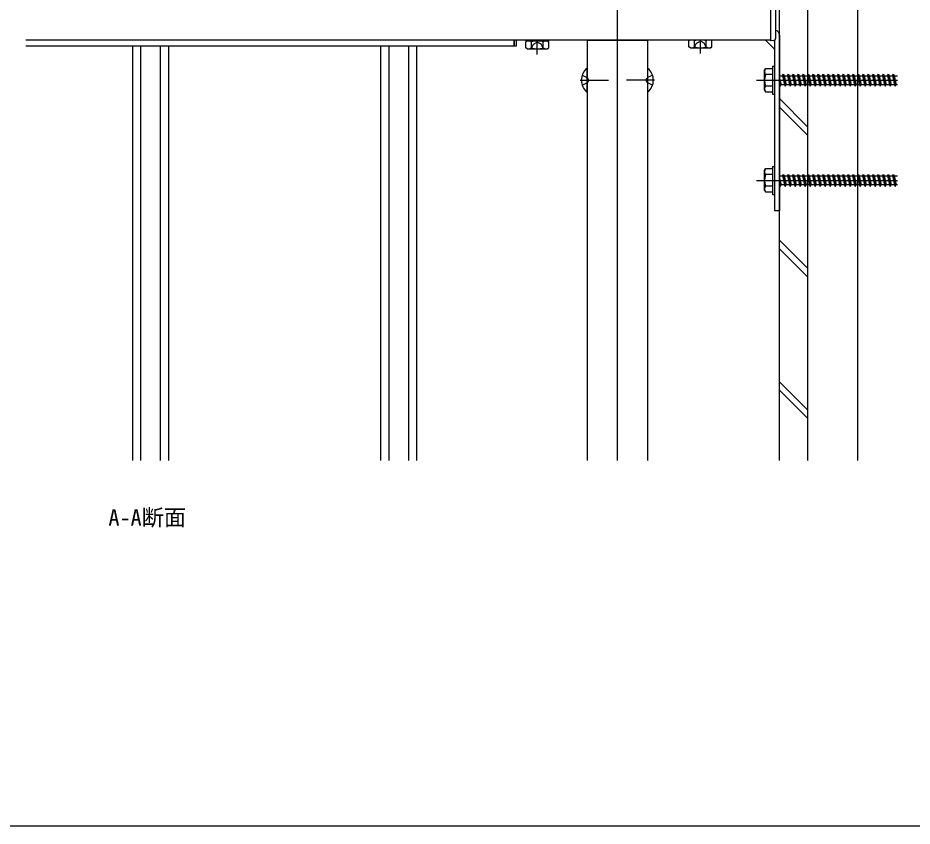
# Model space of a CAD drawing. Units: millimetres, scale not verified. Extents: x -693 to 693, y -1120 to 1121.
# Drawn here: x -30.1 to 416.5, y -1120 to -716.3 of the extents above; entities that cross this region are included whole.
import ezdxf
from ezdxf.enums import TextEntityAlignment as Align

# ---------------------------------------------------------------- set-up
doc = ezdxf.new("R2010")
doc.units = ezdxf.units.MM
doc.header["$LTSCALE"] = 6
for name, color, linetype in [('0-1_USER1', 3, 'Continuous'), ('0-3_YKK_12', 2, 'Continuous'), ('0-4_YKK_13', 4, 'Continuous'), ('0-7_YKK_ZWAK', 7, 'Continuous'), ('0-8_YSS_K', 3, 'Continuous')]:
    doc.layers.add(name, color=color, linetype=linetype)
doc.styles.add('ＭＳ ゴシック', font='')
doc.styles.get('ＭＳ ゴシック').set_extended_font_data('MS Gothic')

msp = doc.modelspace()

# ---------------------------------------------------------------- linework, layer by layer
at = {"layer": '0-3_YKK_12'}
for p, q in [((269.276, -937.448), (269.276, -703.072)), ((345.776, -727.448), (-26.144, -727.448)), ((217.776, -727.448), (217.776, -730.448)), ((229.276, -734.57), (229.276, -727.448)), ((254.276, -727.448), (254.276, -937.448)), ((254.276, -727.448), (284.276, -727.448)), ((284.276, -727.448), (284.276, -937.448)), ((310.776, -734.07), (310.776, -727.448)), ((217.776, -730.448), (-26.144, -730.448)), ((27.026, -730.448), (27.026, -937.448)), ((31.084, -730.448), (31.084, -937.448)), ((40.969, -730.448), (40.969, -937.448)), ((45.026, -730.448), (45.026, -937.448)), ((151.026, -730.448), (151.026, -937.448)), ((155.084, -730.448), (155.084, -937.448)), ((164.969, -730.448), (164.969, -937.448)), ((169.026, -730.448), (169.026, -937.448)), ((250.776, -747.448), (264.776, -747.448)), ((287.776, -747.448), (273.777, -747.448))]:
    msp.add_line(p, q, dxfattribs=at)
at = {"layer": '0-4_YKK_13'}
for p, q in [((345.776, -694.114), (345.776, -726.248)), ((348.276, -695.248), (348.276, -726.248)), ((224.276, -727.749), (223.503, -728.195)), ((223.526, -727.448), (223.526, -727.749)), ((223.526, -727.749), (235.026, -727.749)), ((224.276, -727.749), (234.276, -727.749)), ((234.276, -727.749), (235.05, -728.195)), ((235.026, -727.749), (235.026, -727.448)), ((305.431, -727.448), (305.003, -727.695)), ((305.003, -730.802), (305.003, -727.695)), ((307.89, -730.802), (307.89, -727.695)), ((313.663, -730.802), (313.663, -727.695)), ((316.122, -727.448), (316.55, -727.695)), ((316.55, -730.802), (316.55, -727.695)), ((343.276, -727.448), (347.776, -731.948)), ((345.776, -726.248), (345.776, -727.748)), ((347.338, -727.653), (345.776, -727.748)), ((347.776, -727.521), (347.776, -812.448)), ((348.276, -726.248), (348.276, -726.655)), ((350.276, -724.948), (350.276, -812.448)), ((223.503, -731.302), (223.503, -728.195)), ((224.276, -731.749), (223.503, -731.302)), ((224.276, -731.749), (234.276, -731.749)), ((226.39, -731.302), (226.39, -728.195)), ((232.163, -731.302), (232.163, -728.195)), ((234.276, -731.749), (235.05, -731.302)), ((235.05, -731.302), (235.05, -728.195)), ((305.776, -731.249), (305.003, -730.802)), ((305.776, -731.249), (315.776, -731.249)), ((315.776, -731.249), (316.55, -730.802)), ((346.776, -740.448), (346.776, -754.448)), ((346.776, -740.448), (347.776, -740.448)), ((347.776, -740.448), (347.776, -754.448)), ((251.694, -744.948), (254.411, -746.303)), ((254.029, -741.548), (254.276, -741.548)), ((254.029, -741.548), (254.029, -753.348)), ((254.276, -753.348), (254.276, -741.548)), ((286.859, -744.948), (284.142, -746.303)), ((284.276, -741.548), (284.276, -753.348)), ((284.524, -741.548), (284.276, -741.548)), ((284.524, -753.348), (284.524, -741.548)), ((342.776, -742.448), (343.209, -741.698)), ((342.776, -752.448), (342.776, -742.448)), ((346.776, -741.698), (343.207, -741.698)), ((346.776, -744.562), (343.223, -744.562)), ((346.776, -741.698), (346.776, -753.198)), ((350.276, -745.198), (351.776, -745.198)), ((352.276, -744.448), (353.026, -750.448)), ((352.526, -745.198), (354.276, -745.198)), ((352.526, -745.198), (353.526, -749.698)), ((354.776, -744.448), (355.526, -750.448)), ((355.026, -745.198), (356.026, -749.698)), ((355.026, -745.198), (356.776, -745.198)), ((356.776, -745.198), (357.276, -744.448)), ((356.776, -745.198), (357.776, -749.698)), ((357.276, -744.448), (358.026, -750.448)), ((357.276, -744.448), (357.526, -745.198)), ((357.526, -745.198), (358.526, -749.698)), ((357.526, -745.198), (359.276, -745.198)), ((359.776, -744.448), (360.526, -750.448)), ((360.026, -745.198), (361.776, -745.198)), ((360.026, -745.198), (361.026, -749.698)), ((361.776, -745.198), (362.276, -744.448)), ((361.776, -745.198), (362.776, -749.698)), ((362.276, -744.448), (363.026, -750.448)), ((362.276, -744.448), (362.526, -745.198)), ((362.526, -745.198), (363.526, -749.698)), ((362.526, -745.198), (364.276, -745.198)), ((364.776, -744.448), (365.526, -750.448)), ((365.026, -745.198), (366.776, -745.198)), ((365.026, -745.198), (366.026, -749.698)), ((367.276, -744.448), (368.026, -750.448)), ((367.526, -745.198), (368.526, -749.698)), ((367.526, -745.198), (369.276, -745.198)), ((369.276, -745.198), (369.776, -744.448)), ((369.276, -745.198), (370.276, -749.698)), ((369.776, -744.448), (370.526, -750.448)), ((369.776, -744.448), (370.026, -745.198)), ((370.026, -745.198), (371.026, -749.698)), ((370.026, -745.198), (371.776, -745.198)), ((372.276, -744.448), (373.026, -750.448)), ((372.526, -745.198), (374.276, -745.198)), ((372.526, -745.198), (373.526, -749.698)), ((374.776, -744.448), (375.526, -750.448)), ((375.026, -745.198), (376.776, -745.198)), ((375.026, -745.198), (376.026, -749.698)), ((377.276, -744.448), (378.026, -750.448)), ((377.526, -745.198), (379.276, -745.198)), ((377.526, -745.198), (378.526, -749.698)), ((379.776, -744.448), (380.526, -750.448)), ((380.026, -745.198), (381.776, -745.198)), ((380.026, -745.198), (381.026, -749.698)), ((382.276, -744.448), (383.026, -750.448)), ((382.526, -745.198), (384.276, -745.198)), ((382.526, -745.198), (383.526, -749.698)), ((384.776, -744.448), (385.526, -750.448)), ((385.026, -745.198), (386.776, -745.198)), ((385.026, -745.198), (386.026, -749.698)), ((387.276, -744.448), (388.026, -750.448)), ((387.526, -745.198), (388.526, -749.698)), ((387.526, -745.198), (389.276, -745.198)), ((389.276, -745.198), (389.776, -744.448)), ((389.276, -745.198), (390.276, -749.698)), ((389.776, -744.448), (390.526, -750.448)), ((389.776, -744.448), (390.026, -745.198)), ((390.026, -745.198), (391.026, -749.698)), ((390.026, -745.198), (391.776, -745.198)), ((392.276, -744.448), (393.026, -750.448)), ((392.526, -745.198), (394.276, -745.198)), ((392.526, -745.198), (393.526, -749.698)), ((394.776, -744.448), (395.526, -750.448)), ((395.026, -745.198), (396.776, -745.198)), ((395.026, -745.198), (396.026, -749.698)), ((397.276, -744.448), (398.026, -750.448)), ((397.526, -745.198), (399.276, -745.198)), ((397.526, -745.198), (398.526, -749.698)), ((399.776, -744.448), (400.526, -750.448)), ((400.026, -745.198), (401.026, -749.698)), ((400.026, -745.198), (401.776, -745.198)), ((402.276, -744.448), (403.026, -750.448)), ((402.526, -745.198), (404.276, -745.198)), ((402.526, -745.198), (403.526, -749.698)), ((404.776, -744.448), (405.526, -750.448)), ((405.026, -745.198), (406.026, -749.698)), ((405.026, -745.198), (406.776, -745.198)), ((407.276, -744.448), (408.026, -750.448)), ((407.526, -745.198), (409.276, -745.198)), ((407.526, -745.198), (408.526, -749.698)), ((251.694, -749.948), (254.411, -748.593)), ((255.02, -747.448), (254.411, -746.303)), ((255.02, -747.448), (254.411, -748.593)), ((283.533, -747.448), (284.142, -746.303)), ((283.533, -747.448), (284.142, -748.593)), ((286.859, -749.948), (284.142, -748.593)), ((338.776, -747.448), (409.276, -747.448)), ((346.776, -750.335), (343.223, -750.335)), ((350.276, -746.323), (351.026, -749.698)), ((350.276, -748.448), (350.526, -750.448)), ((350.276, -749.698), (350.526, -750.448)), ((350.526, -750.448), (351.026, -749.698)), ((352.776, -749.698), (351.026, -749.698)), ((355.276, -749.698), (353.526, -749.698)), ((357.776, -749.698), (356.026, -749.698)), ((357.776, -749.698), (358.026, -750.448)), ((358.026, -750.448), (358.526, -749.698)), ((360.276, -749.698), (358.526, -749.698)), ((362.776, -749.698), (361.026, -749.698)), ((362.776, -749.698), (363.026, -750.448)), ((363.026, -750.448), (363.526, -749.698)), ((365.276, -749.698), (363.526, -749.698)), ((367.776, -749.698), (366.026, -749.698)), ((370.276, -749.698), (368.526, -749.698)), ((370.276, -749.698), (370.526, -750.448)), ((370.526, -750.448), (371.026, -749.698)), ((372.776, -749.698), (371.026, -749.698)), ((375.276, -749.698), (373.526, -749.698)), ((377.776, -749.698), (376.026, -749.698)), ((380.276, -749.698), (378.526, -749.698)), ((382.776, -749.698), (381.026, -749.698)), ((385.276, -749.698), (383.526, -749.698)), ((387.776, -749.698), (386.026, -749.698)), ((390.276, -749.698), (388.526, -749.698)), ((390.276, -749.698), (390.526, -750.448)), ((390.526, -750.448), (391.026, -749.698)), ((392.776, -749.698), (391.026, -749.698)), ((395.276, -749.698), (393.526, -749.698)), ((397.776, -749.698), (396.026, -749.698)), ((400.276, -749.698), (398.526, -749.698)), ((402.776, -749.698), (401.026, -749.698)), ((405.276, -749.698), (403.526, -749.698)), ((407.776, -749.698), (406.026, -749.698)), ((409.276, -749.698), (408.526, -749.698)), ((254.029, -753.348), (254.276, -753.348)), ((284.524, -753.348), (284.276, -753.348)), ((342.776, -752.448), (343.209, -753.198)), ((343.207, -753.198), (346.776, -753.198)), ((346.776, -754.448), (347.776, -754.448)), ((346.776, -790.448), (346.776, -804.448)), ((346.776, -790.448), (347.776, -790.448)), ((347.776, -790.448), (347.776, -804.448)), ((342.776, -792.448), (343.209, -791.698)), ((342.776, -802.448), (342.776, -792.448)), ((346.776, -791.698), (343.207, -791.698)), ((346.776, -794.562), (343.223, -794.562)), ((346.776, -791.698), (346.776, -803.198)), ((352.276, -794.448), (353.026, -800.448)), ((354.776, -794.448), (355.526, -800.448)), ((356.776, -795.198), (357.276, -794.448)), ((357.276, -794.448), (358.026, -800.448)), ((357.276, -794.448), (357.526, -795.198)), ((359.776, -794.448), (360.526, -800.448)), ((361.776, -795.198), (362.276, -794.448)), ((362.276, -794.448), (363.026, -800.448)), ((362.276, -794.448), (362.526, -795.198)), ((364.776, -794.448), (365.526, -800.448)), ((367.276, -794.448), (368.026, -800.448)), ((369.276, -795.198), (369.776, -794.448)), ((369.776, -794.448), (370.526, -800.448)), ((369.776, -794.448), (370.026, -795.198)), ((372.276, -794.448), (373.026, -800.448)), ((374.776, -794.448), (375.526, -800.448)), ((377.276, -794.448), (378.026, -800.448)), ((379.776, -794.448), (380.526, -800.448)), ((382.276, -794.448), (383.026, -800.448)), ((384.776, -794.448), (385.526, -800.448)), ((387.276, -794.448), (388.026, -800.448)), ((389.276, -795.198), (389.776, -794.448)), ((389.776, -794.448), (390.526, -800.448)), ((389.776, -794.448), (390.026, -795.198)), ((392.276, -794.448), (393.026, -800.448)), ((394.776, -794.448), (395.526, -800.448)), ((397.276, -794.448), (398.026, -800.448)), ((399.776, -794.448), (400.526, -800.448)), ((402.276, -794.448), (403.026, -800.448)), ((404.776, -794.448), (405.526, -800.448)), ((407.276, -794.448), (408.026, -800.448)), ((338.776, -797.448), (409.276, -797.448)), ((350.276, -795.198), (351.776, -795.198)), ((350.276, -796.323), (351.026, -799.698)), ((350.276, -798.448), (350.526, -800.448)), ((352.526, -795.198), (354.276, -795.198)), ((352.526, -795.198), (353.526, -799.698)), ((355.026, -795.198), (356.026, -799.698)), ((355.026, -795.198), (356.776, -795.198)), ((356.776, -795.198), (357.776, -799.698)), ((357.526, -795.198), (358.526, -799.698)), ((357.526, -795.198), (359.276, -795.198)), ((360.026, -795.198), (361.776, -795.198)), ((360.026, -795.198), (361.026, -799.698)), ((361.776, -795.198), (362.776, -799.698)), ((362.526, -795.198), (363.526, -799.698)), ((362.526, -795.198), (364.276, -795.198)), ((365.026, -795.198), (366.776, -795.198)), ((365.026, -795.198), (366.026, -799.698)), ((367.526, -795.198), (368.526, -799.698)), ((367.526, -795.198), (369.276, -795.198)), ((369.276, -795.198), (370.276, -799.698)), ((370.026, -795.198), (371.026, -799.698)), ((370.026, -795.198), (371.776, -795.198)), ((372.526, -795.198), (374.276, -795.198)), ((372.526, -795.198), (373.526, -799.698)), ((375.026, -795.198), (376.776, -795.198)), ((375.026, -795.198), (376.026, -799.698)), ((377.526, -795.198), (379.276, -795.198)), ((377.526, -795.198), (378.526, -799.698)), ((380.026, -795.198), (381.776, -795.198)), ((380.026, -795.198), (381.026, -799.698)), ((382.526, -795.198), (384.276, -795.198)), ((382.526, -795.198), (383.526, -799.698)), ((385.026, -795.198), (386.776, -795.198)), ((385.026, -795.198), (386.026, -799.698)), ((387.526, -795.198), (388.526, -799.698)), ((387.526, -795.198), (389.276, -795.198)), ((389.276, -795.198), (390.276, -799.698)), ((390.026, -795.198), (391.026, -799.698)), ((390.026, -795.198), (391.776, -795.198)), ((392.526, -795.198), (394.276, -795.198)), ((392.526, -795.198), (393.526, -799.698)), ((395.026, -795.198), (396.776, -795.198)), ((395.026, -795.198), (396.026, -799.698)), ((397.526, -795.198), (399.276, -795.198)), ((397.526, -795.198), (398.526, -799.698)), ((400.026, -795.198), (401.026, -799.698)), ((400.026, -795.198), (401.776, -795.198)), ((402.526, -795.198), (404.276, -795.198)), ((402.526, -795.198), (403.526, -799.698)), ((405.026, -795.198), (406.026, -799.698)), ((405.026, -795.198), (406.776, -795.198)), ((407.526, -795.198), (409.276, -795.198)), ((407.526, -795.198), (408.526, -799.698)), ((342.776, -802.448), (343.209, -803.198)), ((343.207, -803.198), (346.776, -803.198)), ((346.776, -800.335), (343.223, -800.335)), ((350.276, -799.698), (350.526, -800.448)), ((350.526, -800.448), (351.026, -799.698)), ((352.776, -799.698), (351.026, -799.698)), ((355.276, -799.698), (353.526, -799.698)), ((357.776, -799.698), (356.026, -799.698)), ((357.776, -799.698), (358.026, -800.448)), ((358.026, -800.448), (358.526, -799.698)), ((360.276, -799.698), (358.526, -799.698)), ((362.776, -799.698), (361.026, -799.698)), ((362.776, -799.698), (363.026, -800.448)), ((363.026, -800.448), (363.526, -799.698)), ((365.276, -799.698), (363.526, -799.698)), ((367.776, -799.698), (366.026, -799.698)), ((370.276, -799.698), (368.526, -799.698)), ((370.276, -799.698), (370.526, -800.448)), ((370.526, -800.448), (371.026, -799.698)), ((372.776, -799.698), (371.026, -799.698)), ((375.276, -799.698), (373.526, -799.698)), ((377.776, -799.698), (376.026, -799.698)), ((380.276, -799.698), (378.526, -799.698)), ((382.776, -799.698), (381.026, -799.698)), ((385.276, -799.698), (383.526, -799.698)), ((387.776, -799.698), (386.026, -799.698)), ((390.276, -799.698), (388.526, -799.698)), ((390.276, -799.698), (390.526, -800.448)), ((390.526, -800.448), (391.026, -799.698)), ((392.776, -799.698), (391.026, -799.698)), ((395.276, -799.698), (393.526, -799.698)), ((397.776, -799.698), (396.026, -799.698)), ((400.276, -799.698), (398.526, -799.698)), ((402.776, -799.698), (401.026, -799.698)), ((405.276, -799.698), (403.526, -799.698)), ((407.776, -799.698), (406.026, -799.698)), ((409.276, -799.698), (408.526, -799.698)), ((346.776, -804.448), (347.776, -804.448)), ((347.776, -812.448), (350.276, -812.448))]:
    msp.add_line(p, q, dxfattribs=at)
for points in [[(218.776, -727.448), (218.776, -730.448), (217.776, -730.448), (217.776, -727.448)], [(307.726, -731.251), (308.876, -728.894), (310.776, -727.883)], [(313.826, -731.251), (312.676, -728.894), (310.776, -727.883)], [(226.226, -731.751), (227.376, -729.394), (229.276, -728.383)], [(232.326, -731.751), (231.176, -729.394), (229.276, -728.383)], [(351.776, -745.198), (352.276, -744.448), (352.526, -745.198)], [(351.776, -745.198), (352.776, -749.698), (353.026, -750.448), (353.526, -749.698)], [(354.276, -745.198), (354.776, -744.448), (355.026, -745.198)], [(354.276, -745.198), (355.276, -749.698), (355.526, -750.448), (356.026, -749.698)], [(359.276, -745.198), (359.776, -744.448), (360.026, -745.198)], [(359.276, -745.198), (360.276, -749.698), (360.526, -750.448), (361.026, -749.698)], [(364.276, -745.198), (364.776, -744.448), (365.026, -745.198)], [(364.276, -745.198), (365.276, -749.698), (365.526, -750.448), (366.026, -749.698)], [(366.776, -745.198), (367.276, -744.448), (367.526, -745.198)], [(366.776, -745.198), (367.776, -749.698), (368.026, -750.448), (368.526, -749.698)], [(371.776, -745.198), (372.276, -744.448), (372.526, -745.198)], [(371.776, -745.198), (372.776, -749.698), (373.026, -750.448), (373.526, -749.698)], [(374.276, -745.198), (374.776, -744.448), (375.026, -745.198)], [(374.276, -745.198), (375.276, -749.698), (375.526, -750.448), (376.026, -749.698)], [(376.776, -745.198), (377.276, -744.448), (377.526, -745.198)], [(376.776, -745.198), (377.776, -749.698), (378.026, -750.448), (378.526, -749.698)], [(379.276, -745.198), (379.776, -744.448), (380.026, -745.198)], [(379.276, -745.198), (380.276, -749.698), (380.526, -750.448), (381.026, -749.698)], [(381.776, -745.198), (382.276, -744.448), (382.526, -745.198)], [(381.776, -745.198), (382.776, -749.698), (383.026, -750.448), (383.526, -749.698)], [(384.276, -745.198), (384.776, -744.448), (385.026, -745.198)], [(384.276, -745.198), (385.276, -749.698), (385.526, -750.448), (386.026, -749.698)], [(386.776, -745.198), (387.276, -744.448), (387.526, -745.198)], [(386.776, -745.198), (387.776, -749.698), (388.026, -750.448), (388.526, -749.698)], [(391.776, -745.198), (392.276, -744.448), (392.526, -745.198)], [(391.776, -745.198), (392.776, -749.698), (393.026, -750.448), (393.526, -749.698)], [(394.276, -745.198), (394.776, -744.448), (395.026, -745.198)], [(394.276, -745.198), (395.276, -749.698), (395.526, -750.448), (396.026, -749.698)], [(396.776, -745.198), (397.276, -744.448), (397.526, -745.198)], [(396.776, -745.198), (397.776, -749.698), (398.026, -750.448), (398.526, -749.698)], [(399.276, -745.198), (399.776, -744.448), (400.026, -745.198)], [(399.276, -745.198), (400.276, -749.698), (400.526, -750.448), (401.026, -749.698)], [(401.776, -745.198), (402.276, -744.448), (402.526, -745.198)], [(401.776, -745.198), (402.776, -749.698), (403.026, -750.448), (403.526, -749.698)], [(404.276, -745.198), (404.776, -744.448), (405.026, -745.198)], [(404.276, -745.198), (405.276, -749.698), (405.526, -750.448), (406.026, -749.698)], [(406.776, -745.198), (407.276, -744.448), (407.526, -745.198)], [(406.776, -745.198), (407.776, -749.698), (408.026, -750.448), (408.526, -749.698)], [(351.776, -795.198), (352.276, -794.448), (352.526, -795.198)], [(354.276, -795.198), (354.776, -794.448), (355.026, -795.198)], [(359.276, -795.198), (359.776, -794.448), (360.026, -795.198)], [(364.276, -795.198), (364.776, -794.448), (365.026, -795.198)], [(366.776, -795.198), (367.276, -794.448), (367.526, -795.198)], [(371.776, -795.198), (372.276, -794.448), (372.526, -795.198)], [(374.276, -795.198), (374.776, -794.448), (375.026, -795.198)], [(376.776, -795.198), (377.276, -794.448), (377.526, -795.198)], [(379.276, -795.198), (379.776, -794.448), (380.026, -795.198)], [(381.776, -795.198), (382.276, -794.448), (382.526, -795.198)], [(384.276, -795.198), (384.776, -794.448), (385.026, -795.198)], [(386.776, -795.198), (387.276, -794.448), (387.526, -795.198)], [(391.776, -795.198), (392.276, -794.448), (392.526, -795.198)], [(394.276, -795.198), (394.776, -794.448), (395.026, -795.198)], [(396.776, -795.198), (397.276, -794.448), (397.526, -795.198)], [(399.276, -795.198), (399.776, -794.448), (400.026, -795.198)], [(401.776, -795.198), (402.276, -794.448), (402.526, -795.198)], [(404.276, -795.198), (404.776, -794.448), (405.026, -795.198)], [(406.776, -795.198), (407.276, -794.448), (407.526, -795.198)], [(351.776, -795.198), (352.776, -799.698), (353.026, -800.448), (353.526, -799.698)], [(354.276, -795.198), (355.276, -799.698), (355.526, -800.448), (356.026, -799.698)], [(359.276, -795.198), (360.276, -799.698), (360.526, -800.448), (361.026, -799.698)], [(364.276, -795.198), (365.276, -799.698), (365.526, -800.448), (366.026, -799.698)], [(366.776, -795.198), (367.776, -799.698), (368.026, -800.448), (368.526, -799.698)], [(371.776, -795.198), (372.776, -799.698), (373.026, -800.448), (373.526, -799.698)], [(374.276, -795.198), (375.276, -799.698), (375.526, -800.448), (376.026, -799.698)], [(376.776, -795.198), (377.776, -799.698), (378.026, -800.448), (378.526, -799.698)], [(379.276, -795.198), (380.276, -799.698), (380.526, -800.448), (381.026, -799.698)], [(381.776, -795.198), (382.776, -799.698), (383.026, -800.448), (383.526, -799.698)], [(384.276, -795.198), (385.276, -799.698), (385.526, -800.448), (386.026, -799.698)], [(386.776, -795.198), (387.776, -799.698), (388.026, -800.448), (388.526, -799.698)], [(391.776, -795.198), (392.776, -799.698), (393.026, -800.448), (393.526, -799.698)], [(394.276, -795.198), (395.276, -799.698), (395.526, -800.448), (396.026, -799.698)], [(396.776, -795.198), (397.776, -799.698), (398.026, -800.448), (398.526, -799.698)], [(399.276, -795.198), (400.276, -799.698), (400.526, -800.448), (401.026, -799.698)], [(401.776, -795.198), (402.776, -799.698), (403.026, -800.448), (403.526, -799.698)], [(404.276, -795.198), (405.276, -799.698), (405.526, -800.448), (406.026, -799.698)], [(406.776, -795.198), (407.776, -799.698), (408.026, -800.448), (408.526, -799.698)]]:
    msp.add_lwpolyline(points, dxfattribs=at)
for centre, radius, start, end in [((347.776, -724.948), 2.5, 0, 78.46304), ((224.946, -730.305), 2.556, 55.61708, 124.38292), ((229.276, -737.303), 9.554, 72.41276, 107.58724), ((233.607, -730.305), 2.556, 55.61708, 124.38292), ((306.446, -729.805), 2.556, 112.78947, 124.38292), ((306.446, -729.805), 2.556, 55.61708, 67.21053), ((310.776, -736.803), 9.554, 101.72999, 107.58724), ((310.776, -736.803), 9.554, 72.41276, 78.27001), ((315.107, -729.805), 2.556, 112.79035, 124.38292), ((315.107, -729.805), 2.556, 55.61708, 67.20965), ((347.276, -726.655), 1, 273.5, 0), ((224.946, -729.193), 2.556, 235.61708, 304.38292), ((229.276, -722.195), 9.554, 252.41276, 287.58724), ((233.607, -729.193), 2.556, 235.61708, 304.38292), ((306.446, -728.693), 2.556, 235.61708, 304.38292), ((310.776, -721.695), 9.554, 252.41276, 287.58724), ((315.107, -728.693), 2.556, 235.61708, 304.38292), ((258.976, -747.448), 7.7, 129.98312, 230.01688), ((279.576, -747.448), 7.7, 309.98312, 50.01688), ((345.332, -743.118), 2.556, 146.25178, 214.38425), ((352.33, -747.448), 9.553, 162.41205, 197.58795), ((345.332, -751.779), 2.556, 145.61575, 213.74822), ((345.332, -793.118), 2.556, 146.25178, 214.38425), ((352.33, -797.448), 9.553, 162.41205, 197.58795), ((345.332, -801.779), 2.556, 145.61575, 213.74822)]:
    msp.add_arc(centre, radius, start, end, dxfattribs=at)
at = {"layer": '0-7_YKK_ZWAK'}
msp.add_lwpolyline([(693, -1120), (-693, -1120), (-693, 1064)], dxfattribs=at)
at = {"layer": '0-8_YSS_K'}
for p, q in [((350.276, -937.448), (350.276, -530.649)), ((364.276, -530.649), (364.276, -937.448)), ((389.276, -530.649), (389.276, -937.448)), ((350.276, -756.638), (364.276, -770.638)), ((350.276, -760.881), (364.276, -774.881)), ((350.276, -827.349), (364.276, -841.349)), ((350.276, -831.592), (364.276, -845.592)), ((350.276, -898.06), (364.276, -912.06)), ((350.276, -902.302), (364.276, -916.302))]:
    msp.add_line(p, q, dxfattribs=at)

# ---------------------------------------------------------------- texts
at = {"layer": '0-1_USER1', "style": 'ＭＳ ゴシック'}
msp.add_text('A-A断面', height=8.132, dxfattribs=at).set_placement((15.086, -972.358), align=Align.BOTTOM_LEFT)

doc.saveas('drawing.dxf')
